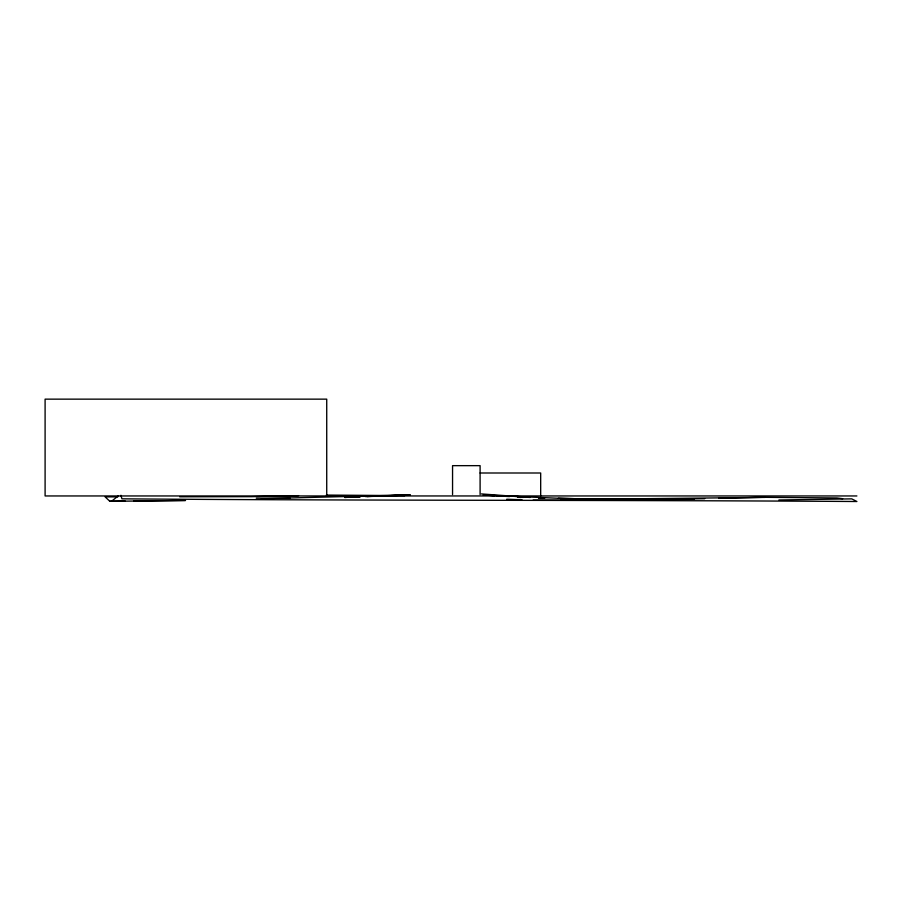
<?xml version="1.0" encoding="UTF-8"?>
<svg xmlns="http://www.w3.org/2000/svg" width="902" height="902" viewBox="0 0 902 902"><rect width="100%" height="100%" fill="white"/><g stroke="black" fill="none" stroke-linecap="round" stroke-linejoin="round"><path stroke-width="1.35" d="M118.252 495.852L111.521 501.309L109.762 501.219L105.128 496.889L117.79 496.878M344.711 497.43L359.977 496.799M365.524 496.574L408.55 494.815M344.756 497.442L360.101 496.844M367.08 496.574L388.007 495.762M390.791 495.649L410.331 494.894L261.479 498.682M704.71 498.693L661.177 499.257M718.668 498.366L763.34 497.306L836.876 497.96L842.66 498.682M298.573 495.649L251.432 496.675L179.69 496.799M765.155 497.374L619.167 498.964L694.326 498.998L561.698 498.885M778.922 499.979L851.736 498.862L856.9 501.512C611.906 499.888 366.911 500.79 121.917 498.829L120.947 495.288M111.521 501.309L185.53 500.475L133.62 500.982M573.232 500.159L533.082 500.136M109.762 501.219L125.198 501.061M480.101 472.998L540.681 472.998L540.681 495.953M856.9 495.953L45.1 495.953L45.1 399.146L326.727 399.146L326.727 495.953M326.321 495.074L404.784 495.649M561.54 499.065L599.165 499.257M603.348 499.28L622.854 499.381L561.867 498.998M256.269 498.175L290.421 498.355M494.296 495.683L483.213 495.029L558.293 498.265L632.009 500.103M560.897 498.829L578.971 499.257M597.056 499.697L616.528 500.159M558.293 498.265L633.835 500.227M506.732 499.234L521.987 499.764M518.368 497.374L521.142 497.476M539.125 498.13L544.661 498.332M497.058 495.852L509.529 496.585M517.838 497.081L523.385 497.408M481.42 493.924L530.173 497.464M538.528 498.073L542.711 498.378M480.101 494.6L480.101 465.657L452.556 465.657L452.556 494.567"/></g></svg>
